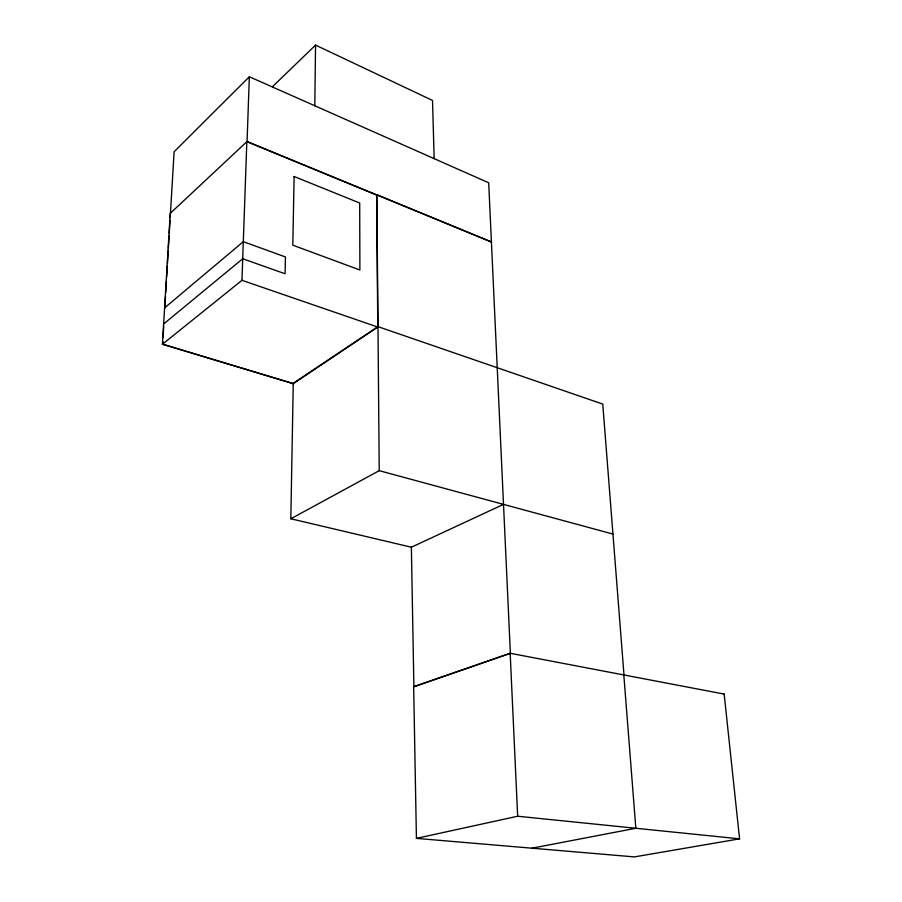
<?xml version="1.0" encoding="UTF-8"?>
<svg xmlns="http://www.w3.org/2000/svg" width="902" height="902" viewBox="0 0 902 902"><rect width="100%" height="100%" fill="white"/><g stroke="black" fill="none" stroke-linecap="round" stroke-linejoin="round"><path stroke-width="1.35" d="M314.809 105.771L315.553 45.1L432.52 100.449L434.155 158.639M503.508 504.387L411.368 547.21L413.894 686.76L510.374 653.319L488.692 182.802L249.347 76.76L247.069 141.501L170.23 213.357L162.428 344.271L293.049 383.575M411.368 547.21L290.827 518.774L293.263 383.339L377.983 326.637L602.761 404.096L623.992 674.978M162.428 344.271L241.961 280.308L246.832 141.67L376.641 195.08L377.78 327.065L293.049 383.756M162.834 341.441L162.664 344.147L293.263 383.632M163.07 337.382L163.713 326.558M164.829 307.762L165.494 296.668M165.742 292.507L166.408 281.413M166.656 277.252L167.31 266.146M167.479 263.373L168.223 250.891M168.381 248.118L169.125 235.636M169.294 232.863L170.038 220.381M170.207 217.596L174.12 151.739L249.347 76.76M272.427 86.739L315.553 45.1M164.592 307.886L243.315 241.668L285.449 256.969L285.088 273.78L242.717 258.75L163.634 323.976M290.827 518.774L379.235 470.675L612.954 534.063M724.317 694.112L510.171 653.273L413.668 686.726L416.42 838.375L634.433 856.9L739.572 838.837L724.159 694.078M416.42 838.375L517.669 816.231L739.572 838.837M531.977 848.196L635.842 828.261L623.812 674.944M241.961 280.308L377.78 327.065M491.421 241.871L376.833 194.697L379.235 470.675M247.069 141.501L491.432 242.074M510.171 653.273L517.669 816.231M294.108 176.51L292.8 245.175L359.887 270.002L359.695 203.006L294.108 176.51"/></g></svg>
